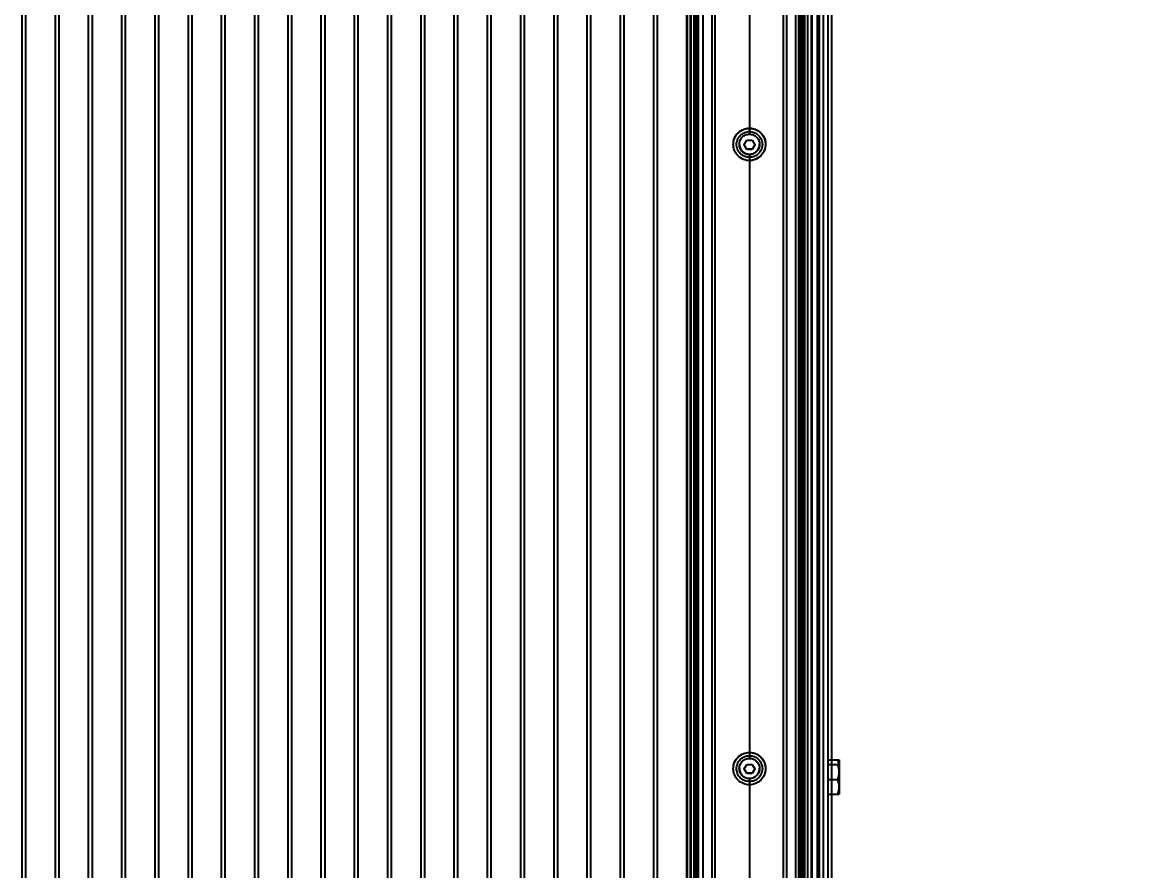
# Model space of a CAD drawing. Header units: millimetres. Extents: x 4625 to 14334, y 16216 to 31562.
# Drawn here: x 13125 to 13726, y 29681 to 30140 of the extents above; entities that cross this region are included whole.
import ezdxf

# ---------------------------------------------------------------- set-up
doc = ezdxf.new("R2010")
doc.units = ezdxf.units.MM
doc.header["$LTSCALE"] = 3
doc.layers.add('Default', color=7, linetype='Continuous')
doc.styles.get("Standard").update_dxf_attribs({"font": 'arial.ttf'})
doc.dimstyles.new('MATEUSZ', dxfattribs={"dimtxt": 35, "dimasz": 16, "dimexe": 0.18, "dimexo": 0.0625, "dimgap": 0.09, "dimtad": 0, "dimdec": 0, "dimdsep": 46, "dimtxsty": 'Standard', "dimblk": 'DOT', "dimcen": 0.09, "dimse1": 1, "dimse2": 1, "dimadec": 0, "dimazin": 0, "dimtfac": 1, "dimtdec": 0, "dimtofl": 0, "dimtmove": 0, "dimatfit": 3, "dimfxl": 1, "dimtolj": 1, "dimtzin": 0, "dimlwd": 9, "dimlwe": 9, "dimarcsym": 0})

# ---------------------------------------------------------------- blocks, each defined once
blk = doc.blocks.new('_Dot')
at = {"color": 0, "linetype": 'ByBlock', "lineweight": -2}
blk.add_line((-0.5, 0), (-1, 0), dxfattribs=at)
at = {"color": 0, "linetype": 'ByBlock', "const_width": 0.5}
blk.add_lwpolyline([(-0.25, 0, 1), (0.25, 0, 1)], format="xyb", close=True, dxfattribs=at)
blk = doc.blocks.new('*D33')
at = {"color": 0, "lineweight": 9, "transparency": 16777216}
for p, q in [((14055.87, 30575.49), (14055.87, 28913.7)), ((14055.87, 26884.49), (14055.87, 28546.28))]:
    blk.add_line(p, q, dxfattribs=at)
at = {"layer": 'Defpoints', "color": 0, "transparency": 16777216}
for p in [(13609.31, 30591.49), (13609.31, 26868.49), (14055.87, 26868.49)]:
    blk.add_point(p, dxfattribs=at)
at = {"color": 0, "lineweight": 9, "transparency": 16777216, "xscale": 16, "yscale": 16, "zscale": 16}
for p, rotation in [((14055.87, 30591.49), 90), ((14055.87, 26868.49), 270)]:
    blk.add_blockref('_Dot', p, dxfattribs=dict(at, rotation=rotation))
at = {"color": 0, "transparency": 16777216, "insert": (14055.87, 28729.99), "char_height": 123, "attachment_point": 5, "rotation": 90}
blk.add_mtext('\\A1;3723', dxfattribs=at)

msp = doc.modelspace()

# ---------------------------------------------------------------- linework, layer by layer
at = {"layer": 'Default'}
for p, q in [((13125.31, 28753.18), (13125.31, 30572.74)), ((13127.31, 28753.18), (13127.31, 30572.74)), ((13143.31, 28753.18), (13143.31, 30572.74)), ((13145.31, 28753.18), (13145.31, 30572.74)), ((13161.31, 28753.18), (13161.31, 30572.74)), ((13163.31, 28753.18), (13163.31, 30572.74)), ((13179.31, 28753.18), (13179.31, 30572.74)), ((13181.31, 28753.18), (13181.31, 30572.74)), ((13197.31, 28753.18), (13197.31, 30572.74)), ((13199.31, 28753.18), (13199.31, 30572.74)), ((13215.31, 28753.18), (13215.31, 30572.74)), ((13217.31, 28753.18), (13217.31, 30572.74)), ((13233.31, 28753.18), (13233.31, 30572.74)), ((13235.31, 28753.18), (13235.31, 30572.74)), ((13251.31, 28753.18), (13251.31, 30572.74)), ((13253.31, 28753.18), (13253.31, 30572.74)), ((13269.31, 28753.18), (13269.31, 30572.74)), ((13271.31, 28753.18), (13271.31, 30572.74)), ((13287.31, 28753.18), (13287.31, 30572.74)), ((13289.31, 28753.18), (13289.31, 30572.74)), ((13305.31, 28753.18), (13305.31, 30572.74)), ((13307.31, 28753.18), (13307.31, 30572.74)), ((13323.31, 28753.18), (13323.31, 30572.74)), ((13325.31, 28753.18), (13325.31, 30572.74)), ((13341.31, 28753.18), (13341.31, 30572.74)), ((13343.31, 28753.18), (13343.31, 30572.74)), ((13359.31, 28753.18), (13359.31, 30572.74)), ((13361.31, 28753.18), (13361.31, 30572.74)), ((13377.31, 28753.18), (13377.31, 30572.74)), ((13379.31, 28753.18), (13379.31, 30572.74)), ((13395.31, 28753.18), (13395.31, 30572.74)), ((13397.31, 28753.18), (13397.31, 30572.74)), ((13413.31, 28753.18), (13413.31, 30572.74)), ((13415.31, 28753.18), (13415.31, 30572.74)), ((13431.31, 28753.18), (13431.31, 30572.74)), ((13433.31, 28753.18), (13433.31, 30572.74)), ((13449.31, 28753.18), (13449.31, 30572.74)), ((13451.31, 28753.18), (13451.31, 30572.74)), ((13467.31, 28753.18), (13467.31, 30572.74)), ((13469.31, 28753.18), (13469.31, 30572.74)), ((13485.31, 28753.18), (13485.31, 30572.74)), ((13485.64, 28753.04), (13485.64, 30572.6)), ((13487.31, 28753.18), (13487.31, 30572.74)), ((13487.64, 28752.59), (13487.64, 30572.14)), ((13489.14, 28752.16), (13489.14, 30571.71)), ((13489.26, 28752.45), (13489.26, 30572)), ((13489.95, 28752.09), (13489.95, 30571.64)), ((13490.89, 28752.45), (13490.89, 30572)), ((13490.89, 28752.25), (13490.89, 30571.8)), ((13491.64, 28752.45), (13491.64, 30572)), ((13494.14, 28752.34), (13494.14, 30571.9)), ((13498.89, 28752.17), (13498.89, 30571.72)), ((13500.64, 28752.17), (13500.64, 30571.73)), ((13537.64, 28752.17), (13537.64, 30571.73)), ((13539.39, 28752.17), (13539.39, 30571.72)), ((13544.14, 30571.9), (13544.14, 28752.34)), ((13545.64, 30572), (13545.64, 28752.45)), ((13546.64, 30572), (13546.64, 28752.45)), ((13547.39, 28752.45), (13547.39, 30572)), ((13547.39, 28752.25), (13547.39, 30571.8)), ((13548.33, 28752.09), (13548.33, 30571.64)), ((13549.03, 30572), (13549.03, 28752.45)), ((13549.14, 28752.52), (13549.14, 30572.07)), ((13549.14, 28752.16), (13549.14, 30571.71)), ((13550.64, 30572.14), (13550.64, 28752.59)), ((13552.64, 30572.6), (13552.64, 28753.04)), ((13552.97, 30572.74), (13552.97, 28753.18)), ((13556.97, 30572.74), (13556.97, 28753.18)), ((13556.97, 28753.04), (13556.97, 30572.6)), ((13561.81, 28758.43), (13561.81, 30565.02)), ((13563.81, 28758.43), (13563.81, 30565.02)), ((13559.31, 28763.27), (13559.31, 30549.31)), ((13555.81, 30451.49), (13555.81, 28891.49)), ((13519.14, 30406.35), (13519.14, 30079.4)), ((13517.7, 30071.33), (13516.25, 30073.83)), ((13522.03, 30073.83), (13520.58, 30071.33)), ((13520.58, 30071.33), (13517.7, 30071.33)), ((13519.14, 30068.42), (13519.14, 29741.47)), ((13561.31, 29740.6), (13566.99, 29740.6)), ((13561.31, 29738.09), (13566.99, 29738.09)), ((13517.7, 29733.41), (13516.25, 29735.9)), ((13520.58, 29733.41), (13517.7, 29733.41)), ((13517.7, 29733.41), (13517.7, 29733.23)), ((13519.14, 29730.5), (13519.14, 29601.81)), ((13522.03, 29735.9), (13520.58, 29733.41)), ((13520.58, 29733.41), (13520.58, 29733.23)), ((13561.31, 29730.09), (13566.99, 29730.09)), ((13566.99, 29730.09), (13567.71, 29730.09)), ((13561.31, 29722.09), (13566.99, 29722.09))]:
    msp.add_line(p, q, dxfattribs=at)
for points in [[(13510.65, 30071.79, 0), (13510.47, 30072.74, 0), (13510.39, 30073.66, 0), (13510.42, 30074.57, 0), (13510.54, 30075.51, 0), (13510.77, 30076.46, 0), (13511.12, 30077.4, 0), (13511.59, 30078.31, 0), (13512.17, 30079.18, 0), (13512.85, 30079.98, 0), (13513.63, 30080.69, 0), (13514.48, 30081.3, 0), (13515.39, 30081.8, 0), (13516.33, 30082.18, 0), (13517.28, 30082.44, 0), (13518.22, 30082.59, 0), (13519.14, 30082.64, 0)], [(13513.64, 30073.92, 0), (13513.67, 30074.44, 0), (13513.74, 30074.97, 0), (13513.88, 30075.5, 0), (13514.06, 30076.02, 0), (13514.3, 30076.51, 0), (13514.58, 30076.98, 0), (13514.9, 30077.41, 0), (13515.25, 30077.79, 0), (13515.64, 30078.15, 0), (13516.07, 30078.47, 0), (13516.54, 30078.75, 0), (13517.04, 30078.98, 0), (13517.55, 30079.16, 0), (13518.08, 30079.29, 0), (13518.62, 30079.37, 0), (13519.14, 30079.4, 0)], [(13519.14, 30082.64, 0), (13520.18, 30082.58, 0), (13521.24, 30082.38, 0), (13522.31, 30082.05, 0), (13523.36, 30081.56, 0), (13524.34, 30080.93, 0), (13525.25, 30080.16, 0), (13526.04, 30079.28, 0), (13526.7, 30078.31, 0), (13527.22, 30077.27, 0), (13527.58, 30076.21, 0), (13527.8, 30075.15, 0), (13527.89, 30074.1, 0), (13527.85, 30073.08, 0), (13527.68, 30072.02, 0), (13527.37, 30070.95, 0), (13526.91, 30069.9, 0)], [(13519.14, 30079.4, 0), (13519.67, 30079.37, 0), (13520.2, 30079.29, 0), (13520.73, 30079.16, 0), (13521.25, 30078.98, 0), (13521.74, 30078.75, 0), (13522.21, 30078.47, 0), (13522.64, 30078.15, 0), (13523.03, 30077.79, 0), (13523.38, 30077.41, 0), (13523.7, 30076.98, 0), (13523.99, 30076.51, 0), (13524.22, 30076.02, 0), (13524.41, 30075.5, 0), (13524.54, 30074.97, 0), (13524.61, 30074.44, 0), (13524.64, 30073.92, 0)], [(13513.64, 30074.06, 0), (13513.67, 30073.53, 0), (13513.74, 30073, 0), (13513.88, 30072.47, 0), (13514.06, 30071.96, 0), (13514.3, 30071.46, 0), (13514.58, 30071, 0), (13514.9, 30070.56, 0), (13515.25, 30070.17, 0), (13515.64, 30069.82, 0), (13516.07, 30069.5, 0), (13516.54, 30069.22, 0), (13517.04, 30068.98, 0), (13517.55, 30068.8, 0), (13518.08, 30068.67, 0), (13518.62, 30068.59, 0), (13519.14, 30068.56, 0), (13519.67, 30068.59, 0), (13520.2, 30068.67, 0), (13520.73, 30068.8, 0), (13521.25, 30068.98, 0), (13521.74, 30069.22, 0), (13522.21, 30069.5, 0), (13522.64, 30069.82, 0), (13523.03, 30070.17, 0), (13523.38, 30070.56, 0), (13523.7, 30071, 0), (13523.99, 30071.46, 0), (13524.22, 30071.96, 0), (13524.41, 30072.47, 0), (13524.54, 30073, 0), (13524.61, 30073.53, 0), (13524.64, 30074.06, 0)], [(13519.14, 30068.42, 0), (13518.62, 30068.45, 0), (13518.08, 30068.53, 0), (13517.55, 30068.66, 0), (13517.04, 30068.84, 0), (13516.54, 30069.08, 0), (13516.07, 30069.36, 0), (13515.64, 30069.68, 0), (13515.25, 30070.04, 0), (13514.9, 30070.42, 0), (13514.58, 30070.86, 0), (13514.3, 30071.32, 0), (13514.06, 30071.82, 0), (13513.88, 30072.33, 0), (13513.74, 30072.86, 0), (13513.67, 30073.39, 0), (13513.64, 30073.92, 0)], [(13516.25, 30073.65, 0), (13517.7, 30076.14, 0)], [(13517.7, 30071.16, 0), (13516.25, 30073.65, 0)], [(13517.7, 30076.14, 0), (13520.58, 30076.14, 0)], [(13524.64, 30073.92, 0), (13524.61, 30073.39, 0), (13524.54, 30072.86, 0), (13524.41, 30072.33, 0), (13524.22, 30071.82, 0), (13523.99, 30071.32, 0), (13523.7, 30070.86, 0), (13523.38, 30070.42, 0), (13523.03, 30070.04, 0), (13522.64, 30069.68, 0), (13522.21, 30069.36, 0), (13521.74, 30069.08, 0), (13521.25, 30068.84, 0), (13520.73, 30068.66, 0), (13520.2, 30068.53, 0), (13519.67, 30068.45, 0), (13519.14, 30068.42, 0)], [(13520.58, 30076.14, 0), (13522.03, 30073.65, 0)], [(13522.03, 30073.65, 0), (13520.58, 30071.16, 0)], [(13520.58, 30071.16, 0), (13517.7, 30071.16, 0)], [(13526.19, 30068.74, 0), (13525.56, 30067.97, 0), (13524.84, 30067.29, 0), (13524.05, 30066.69, 0), (13523.21, 30066.19, 0), (13522.34, 30065.79, 0), (13521.45, 30065.49, 0), (13520.55, 30065.3, 0), (13519.67, 30065.2, 0)], [(13510.44, 29735.11, 0), (13510.39, 29735.95, 0), (13510.43, 29736.79, 0), (13510.55, 29737.65, 0), (13510.77, 29738.52, 0), (13511.08, 29739.38, 0), (13511.49, 29740.23, 0), (13512, 29741.04, 0), (13512.61, 29741.79, 0), (13513.29, 29742.48, 0), (13514.04, 29743.08, 0), (13514.85, 29743.59, 0), (13515.69, 29744.01, 0), (13516.56, 29744.33, 0), (13517.43, 29744.55, 0), (13518.3, 29744.67, 0), (13519.14, 29744.72, 0)], [(13519.14, 29744.72, 0), (13520.21, 29744.65, 0), (13521.3, 29744.44, 0), (13522.4, 29744.09, 0), (13523.47, 29743.57, 0), (13524.48, 29742.9, 0), (13525.39, 29742.09, 0), (13526.18, 29741.16, 0), (13526.83, 29740.15, 0), (13527.33, 29739.07, 0), (13527.66, 29737.98, 0), (13527.84, 29736.88, 0), (13527.89, 29735.83, 0), (13527.8, 29734.75, 0), (13527.57, 29733.66, 0), (13527.19, 29732.56, 0), (13526.65, 29731.5, 0)], [(13513.64, 29735.99, 0), (13513.67, 29736.52, 0), (13513.74, 29737.05, 0), (13513.88, 29737.58, 0), (13514.06, 29738.09, 0), (13514.3, 29738.59, 0), (13514.58, 29739.05, 0), (13514.9, 29739.48, 0), (13515.25, 29739.87, 0), (13515.64, 29740.22, 0), (13516.07, 29740.54, 0), (13516.54, 29740.82, 0), (13517.04, 29741.06, 0), (13517.55, 29741.24, 0), (13518.08, 29741.37, 0), (13518.62, 29741.45, 0), (13519.14, 29741.47, 0)], [(13513.64, 29736.13, 0), (13513.67, 29735.61, 0), (13513.74, 29735.08, 0), (13513.88, 29734.55, 0), (13514.06, 29734.03, 0), (13514.3, 29733.54, 0), (13514.58, 29733.07, 0), (13514.9, 29732.64, 0), (13515.25, 29732.25, 0), (13515.64, 29731.9, 0), (13516.07, 29731.58, 0), (13516.54, 29731.29, 0), (13517.04, 29731.06, 0), (13517.55, 29730.87, 0), (13518.08, 29730.74, 0), (13518.62, 29730.67, 0), (13519.14, 29730.64, 0), (13519.67, 29730.67, 0), (13520.2, 29730.74, 0), (13520.73, 29730.87, 0), (13521.25, 29731.06, 0), (13521.74, 29731.29, 0), (13522.21, 29731.58, 0), (13522.64, 29731.9, 0), (13523.03, 29732.25, 0), (13523.38, 29732.64, 0), (13523.7, 29733.07, 0), (13523.99, 29733.54, 0), (13524.22, 29734.03, 0), (13524.41, 29734.55, 0), (13524.54, 29735.08, 0), (13524.61, 29735.61, 0), (13524.64, 29736.13, 0)], [(13516.25, 29735.72, 0), (13517.7, 29738.22, 0)], [(13517.7, 29738.22, 0), (13520.58, 29738.22, 0)], [(13519.14, 29741.47, 0), (13519.67, 29741.45, 0), (13520.2, 29741.37, 0), (13520.73, 29741.24, 0), (13521.25, 29741.06, 0), (13521.74, 29740.82, 0), (13522.21, 29740.54, 0), (13522.64, 29740.22, 0), (13523.03, 29739.87, 0), (13523.38, 29739.48, 0), (13523.7, 29739.05, 0), (13523.99, 29738.59, 0), (13524.22, 29738.09, 0), (13524.41, 29737.58, 0), (13524.54, 29737.05, 0), (13524.61, 29736.52, 0), (13524.64, 29735.99, 0)], [(13520.58, 29738.22, 0), (13522.03, 29735.72, 0)], [(13566.99, 29740.6, 0), (13567.53, 29740.6, 0), (13567.66, 29740.6, 0), (13567.7, 29740.6, 0), (13567.7, 29740.6, 0), (13567.71, 29740.6, 0), (13567.71, 29740.6, 0), (13567.71, 29740.6, 0), (13567.71, 29740.6, 0), (13567.71, 29740.6, 0), (13567.71, 29740.6, 0), (13567.71, 29740.6, 0), (13567.71, 29740.6, 0), (13567.71, 29740.6, 0), (13567.71, 29740.6, 0), (13567.71, 29740.6, 0), (13567.71, 29740.6, 0), (13567.71, 29740.6, 0), (13567.71, 29740.6, 0)], [(13567.71, 29736.6, 0), (13567.66, 29737.56, 0), (13567.53, 29738.53, 0), (13566.99, 29740.6, 0)], [(13566.99, 29738.09, 0), (13567.53, 29738.09, 0), (13567.71, 29738.09, 0)], [(13567.71, 29734.09, 0), (13567.66, 29735.05, 0), (13567.53, 29736.02, 0), (13566.99, 29738.09, 0)], [(13567.71, 29738.09, 0), (13567.71, 29738.09, 0), (13567.71, 29738.09, 0), (13567.71, 29738.09, 0), (13567.71, 29738.09, 0), (13567.71, 29738.09, 0), (13567.71, 29738.09, 0), (13567.71, 29738.09, 0), (13567.71, 29738.09, 0), (13567.71, 29738.09, 0), (13567.71, 29738.09, 0), (13567.71, 29738.09, 0), (13567.7, 29738.09, 0), (13567.69, 29738.09, 0), (13567.64, 29738.09, 0), (13567.41, 29738.09, 0), (13566.99, 29738.09, 0)], [(13567.71, 29740.6, 0), (13567.71, 29740.6, 0), (13567.71, 29740.6, 0), (13567.71, 29740.6, 0), (13567.71, 29740.6, 0), (13567.71, 29740.6, 0), (13567.71, 29740.6, 0), (13567.71, 29740.6, 0), (13567.71, 29740.6, 0), (13567.71, 29740.6, 0), (13567.71, 29740.6, 0), (13567.71, 29740.6, 0), (13567.71, 29740.6, 0), (13567.71, 29740.6, 0), (13567.71, 29740.58, 0), (13567.71, 29740.49, 0), (13567.71, 29740.15, 0), (13567.71, 29736.6, 0)], [(13567.71, 29738.09, 0), (13567.71, 29738.09, 0), (13567.71, 29738.09, 0), (13567.71, 29738.09, 0), (13567.71, 29738.09, 0), (13567.71, 29738.09, 0), (13567.71, 29738.09, 0), (13567.71, 29738.09, 0), (13567.71, 29738.09, 0), (13567.71, 29738.09, 0), (13567.71, 29738.09, 0), (13567.71, 29738.09, 0), (13567.71, 29738.09, 0), (13567.71, 29738.09, 0), (13567.71, 29738.06, 0), (13567.71, 29737.98, 0), (13567.71, 29737.64, 0), (13567.71, 29734.09, 0)], [(13519.14, 29730.5, 0), (13518.62, 29730.53, 0), (13518.08, 29730.6, 0), (13517.55, 29730.73, 0), (13517.04, 29730.92, 0), (13516.54, 29731.15, 0), (13516.07, 29731.44, 0), (13515.64, 29731.76, 0), (13515.25, 29732.11, 0), (13514.9, 29732.5, 0), (13514.58, 29732.93, 0), (13514.3, 29733.4, 0), (13514.06, 29733.89, 0), (13513.88, 29734.41, 0), (13513.74, 29734.94, 0), (13513.67, 29735.47, 0), (13513.64, 29735.99, 0)], [(13517.7, 29733.23, 0), (13516.25, 29735.72, 0)], [(13520.58, 29733.23, 0), (13517.7, 29733.23, 0)], [(13524.64, 29735.99, 0), (13524.61, 29735.47, 0), (13524.54, 29734.94, 0), (13524.41, 29734.41, 0), (13524.22, 29733.89, 0), (13523.99, 29733.4, 0), (13523.7, 29732.93, 0), (13523.38, 29732.5, 0), (13523.03, 29732.11, 0), (13522.64, 29731.76, 0), (13522.21, 29731.44, 0), (13521.74, 29731.15, 0), (13521.25, 29730.92, 0), (13520.73, 29730.73, 0), (13520.2, 29730.6, 0), (13519.67, 29730.53, 0), (13519.14, 29730.5, 0)], [(13522.03, 29735.72, 0), (13520.58, 29733.23, 0)], [(13566.99, 29730.09, 0), (13567.53, 29732.16, 0), (13567.66, 29733.13, 0), (13567.71, 29734.09, 0)], [(13567.71, 29726.09, 0), (13567.66, 29727.05, 0), (13567.53, 29728.02, 0), (13566.99, 29730.09, 0)], [(13567.71, 29734.09, 0), (13567.71, 29730.09, 0)], [(13567.71, 29730.09, 0), (13567.71, 29726.09, 0)], [(13566.99, 29722.09, 0), (13567.53, 29724.16, 0), (13567.66, 29725.13, 0), (13567.71, 29726.09, 0)], [(13567.71, 29726.09, 0), (13567.71, 29722.09, 0)], [(13566.99, 29722.09, 0), (13567.53, 29722.09, 0), (13567.66, 29722.09, 0), (13567.7, 29722.09, 0), (13567.7, 29722.09, 0), (13567.71, 29722.09, 0), (13567.71, 29722.09, 0), (13567.71, 29722.09, 0), (13567.71, 29722.09, 0), (13567.71, 29722.09, 0), (13567.71, 29722.09, 0), (13567.71, 29722.09, 0), (13567.71, 29722.09, 0), (13567.71, 29722.09, 0), (13567.71, 29722.09, 0), (13567.71, 29722.09, 0), (13567.71, 29722.09, 0), (13567.71, 29722.09, 0), (13567.71, 29722.09, 0)], [(13567.71, 29722.09, 0), (13567.71, 29722.09, 0), (13567.71, 29722.09, 0), (13567.71, 29722.09, 0), (13567.71, 29722.09, 0), (13567.71, 29722.09, 0), (13567.71, 29722.09, 0), (13567.71, 29722.09, 0), (13567.71, 29722.09, 0), (13567.71, 29722.09, 0), (13567.71, 29722.09, 0), (13567.71, 29722.09, 0), (13567.7, 29722.09, 0), (13567.69, 29722.09, 0), (13567.64, 29722.09, 0), (13567.41, 29722.09, 0), (13566.99, 29722.09, 0)]]:
    msp.add_polyline3d(points, dxfattribs=at)
for points in [[(13519.14, 30082.56, 0), (13519.93, 30082.52, 0), (13520.73, 30082.41, 0), (13521.55, 30082.22, 0), (13522.36, 30081.94, 0), (13523.16, 30081.58, 0), (13523.93, 30081.13, 0), (13524.66, 30080.6, 0), (13525.33, 30080, 0), (13525.93, 30079.33, 0), (13526.46, 30078.6, 0), (13526.91, 30077.84, 0), (13527.28, 30077.04, 0), (13527.55, 30076.23, 0), (13527.74, 30075.42, 0), (13527.86, 30074.61, 0), (13527.89, 30073.83, 0), (13527.86, 30073.04, 0), (13527.74, 30072.24, 0), (13527.55, 30071.43, 0), (13527.28, 30070.61, 0), (13526.91, 30069.82, 0), (13526.46, 30069.05, 0), (13525.93, 30068.33, 0), (13525.33, 30067.66, 0), (13524.66, 30067.05, 0), (13523.93, 30066.52, 0), (13523.16, 30066.07, 0), (13522.36, 30065.71, 0), (13521.55, 30065.44, 0), (13520.73, 30065.24, 0), (13519.93, 30065.13, 0), (13519.14, 30065.1, 0), (13518.35, 30065.13, 0), (13517.55, 30065.24, 0), (13516.73, 30065.44, 0), (13515.92, 30065.71, 0), (13515.12, 30066.07, 0), (13514.35, 30066.52, 0), (13513.63, 30067.05, 0), (13512.95, 30067.66, 0), (13512.35, 30068.33, 0), (13511.82, 30069.05, 0), (13511.37, 30069.82, 0), (13511.01, 30070.61, 0), (13510.73, 30071.43, 0), (13510.54, 30072.24, 0), (13510.43, 30073.04, 0), (13510.39, 30073.83, 0), (13510.43, 30074.61, 0), (13510.54, 30075.42, 0), (13510.73, 30076.23, 0), (13511.01, 30077.04, 0), (13511.37, 30077.84, 0), (13511.82, 30078.6, 0), (13512.35, 30079.33, 0), (13512.95, 30080, 0), (13513.63, 30080.6, 0), (13514.35, 30081.13, 0), (13515.12, 30081.58, 0), (13515.92, 30081.94, 0), (13516.73, 30082.22, 0), (13517.55, 30082.41, 0), (13518.35, 30082.52, 0)], [(13519.14, 30080.81, 0), (13519.77, 30080.78, 0), (13520.41, 30080.69, 0), (13521.07, 30080.54, 0), (13521.72, 30080.32, 0), (13522.36, 30080.03, 0), (13522.97, 30079.67, 0), (13523.55, 30079.25, 0), (13524.09, 30078.77, 0), (13524.58, 30078.23, 0), (13525, 30077.65, 0), (13525.36, 30077.03, 0), (13525.65, 30076.4, 0), (13525.87, 30075.75, 0), (13526.02, 30075.1, 0), (13526.11, 30074.45, 0), (13526.14, 30073.83, 0), (13526.11, 30073.2, 0), (13526.02, 30072.56, 0), (13525.87, 30071.91, 0), (13525.65, 30071.26, 0), (13525.36, 30070.62, 0), (13525, 30070.01, 0), (13524.58, 30069.43, 0), (13524.09, 30068.89, 0), (13523.55, 30068.41, 0), (13522.97, 30067.98, 0), (13522.36, 30067.62, 0), (13521.72, 30067.33, 0), (13521.07, 30067.11, 0), (13520.41, 30066.96, 0), (13519.77, 30066.87, 0), (13519.14, 30066.84, 0), (13518.51, 30066.87, 0), (13517.87, 30066.96, 0), (13517.21, 30067.11, 0), (13516.56, 30067.33, 0), (13515.93, 30067.62, 0), (13515.31, 30067.98, 0), (13514.73, 30068.41, 0), (13514.19, 30068.89, 0), (13513.71, 30069.43, 0), (13513.28, 30070.01, 0), (13512.92, 30070.62, 0), (13512.63, 30071.26, 0), (13512.41, 30071.91, 0), (13512.26, 30072.56, 0), (13512.17, 30073.2, 0), (13512.14, 30073.83, 0), (13512.17, 30074.45, 0), (13512.26, 30075.1, 0), (13512.41, 30075.75, 0), (13512.63, 30076.4, 0), (13512.92, 30077.03, 0), (13513.28, 30077.65, 0), (13513.71, 30078.23, 0), (13514.19, 30078.77, 0), (13514.73, 30079.25, 0), (13515.31, 30079.67, 0), (13515.93, 30080.03, 0), (13516.56, 30080.32, 0), (13517.21, 30080.54, 0), (13517.87, 30080.69, 0), (13518.51, 30080.78, 0)], [(13519.14, 29744.63, 0), (13519.93, 29744.6, 0), (13520.73, 29744.49, 0), (13521.55, 29744.29, 0), (13522.36, 29744.02, 0), (13523.16, 29743.66, 0), (13523.93, 29743.21, 0), (13524.66, 29742.68, 0), (13525.33, 29742.07, 0), (13525.93, 29741.4, 0), (13526.46, 29740.68, 0), (13526.91, 29739.91, 0), (13527.28, 29739.12, 0), (13527.55, 29738.3, 0), (13527.74, 29737.49, 0), (13527.86, 29736.69, 0), (13527.89, 29735.9, 0), (13527.86, 29735.12, 0), (13527.74, 29734.31, 0), (13527.55, 29733.5, 0), (13527.28, 29732.69, 0), (13526.91, 29731.89, 0), (13526.46, 29731.13, 0), (13525.93, 29730.4, 0), (13525.33, 29729.73, 0), (13524.66, 29729.13, 0), (13523.93, 29728.6, 0), (13523.16, 29728.15, 0), (13522.36, 29727.79, 0), (13521.55, 29727.51, 0), (13520.73, 29727.32, 0), (13519.93, 29727.21, 0), (13519.14, 29727.17, 0), (13518.35, 29727.21, 0), (13517.55, 29727.32, 0), (13516.73, 29727.51, 0), (13515.92, 29727.79, 0), (13515.12, 29728.15, 0), (13514.35, 29728.6, 0), (13513.63, 29729.13, 0), (13512.95, 29729.73, 0), (13512.35, 29730.4, 0), (13511.82, 29731.13, 0), (13511.37, 29731.89, 0), (13511.01, 29732.69, 0), (13510.73, 29733.5, 0), (13510.54, 29734.31, 0), (13510.43, 29735.12, 0), (13510.39, 29735.9, 0), (13510.43, 29736.69, 0), (13510.54, 29737.49, 0), (13510.73, 29738.3, 0), (13511.01, 29739.12, 0), (13511.37, 29739.91, 0), (13511.82, 29740.68, 0), (13512.35, 29741.4, 0), (13512.95, 29742.07, 0), (13513.63, 29742.68, 0), (13514.35, 29743.21, 0), (13515.12, 29743.66, 0), (13515.92, 29744.02, 0), (13516.73, 29744.29, 0), (13517.55, 29744.49, 0), (13518.35, 29744.6, 0)], [(13519.14, 29742.89, 0), (13519.77, 29742.86, 0), (13520.41, 29742.77, 0), (13521.07, 29742.62, 0), (13521.72, 29742.4, 0), (13522.36, 29742.11, 0), (13522.97, 29741.75, 0), (13523.55, 29741.32, 0), (13524.09, 29740.84, 0), (13524.58, 29740.3, 0), (13525, 29739.72, 0), (13525.36, 29739.11, 0), (13525.65, 29738.47, 0), (13525.87, 29737.82, 0), (13526.02, 29737.17, 0), (13526.11, 29736.53, 0), (13526.14, 29735.9, 0), (13526.11, 29735.28, 0), (13526.02, 29734.63, 0), (13525.87, 29733.98, 0), (13525.65, 29733.33, 0), (13525.36, 29732.7, 0), (13525, 29732.08, 0), (13524.58, 29731.5, 0), (13524.09, 29730.96, 0), (13523.55, 29730.48, 0), (13522.97, 29730.06, 0), (13522.36, 29729.7, 0), (13521.72, 29729.41, 0), (13521.07, 29729.19, 0), (13520.41, 29729.04, 0), (13519.77, 29728.95, 0), (13519.14, 29728.92, 0), (13518.51, 29728.95, 0), (13517.87, 29729.04, 0), (13517.21, 29729.19, 0), (13516.56, 29729.41, 0), (13515.93, 29729.7, 0), (13515.31, 29730.06, 0), (13514.73, 29730.48, 0), (13514.19, 29730.96, 0), (13513.71, 29731.5, 0), (13513.28, 29732.08, 0), (13512.92, 29732.7, 0), (13512.63, 29733.33, 0), (13512.41, 29733.98, 0), (13512.26, 29734.63, 0), (13512.17, 29735.28, 0), (13512.14, 29735.9, 0), (13512.17, 29736.53, 0), (13512.26, 29737.17, 0), (13512.41, 29737.82, 0), (13512.63, 29738.47, 0), (13512.92, 29739.11, 0), (13513.28, 29739.72, 0), (13513.71, 29740.3, 0), (13514.19, 29740.84, 0), (13514.73, 29741.32, 0), (13515.31, 29741.75, 0), (13515.93, 29742.11, 0), (13516.56, 29742.4, 0), (13517.21, 29742.62, 0), (13517.87, 29742.77, 0), (13518.51, 29742.86, 0)]]:
    msp.add_polyline3d(points, close=True, dxfattribs=at)

# ---------------------------------------------------------------- dimensions: what is measured, and where the dimension line sits
dim = msp.add_linear_dim(base=(14055.87, 26868.49), p1=(13609.31, 30591.49), p2=(13609.31, 26868.49), angle=90, dimstyle='MATEUSZ', override={"dimtxt": 123})
dim.commit()
dim.dimension.update_dxf_attribs({"geometry": '*D33', "text_midpoint": (14055.87, 28729.99)})

doc.saveas('drawing.dxf')
